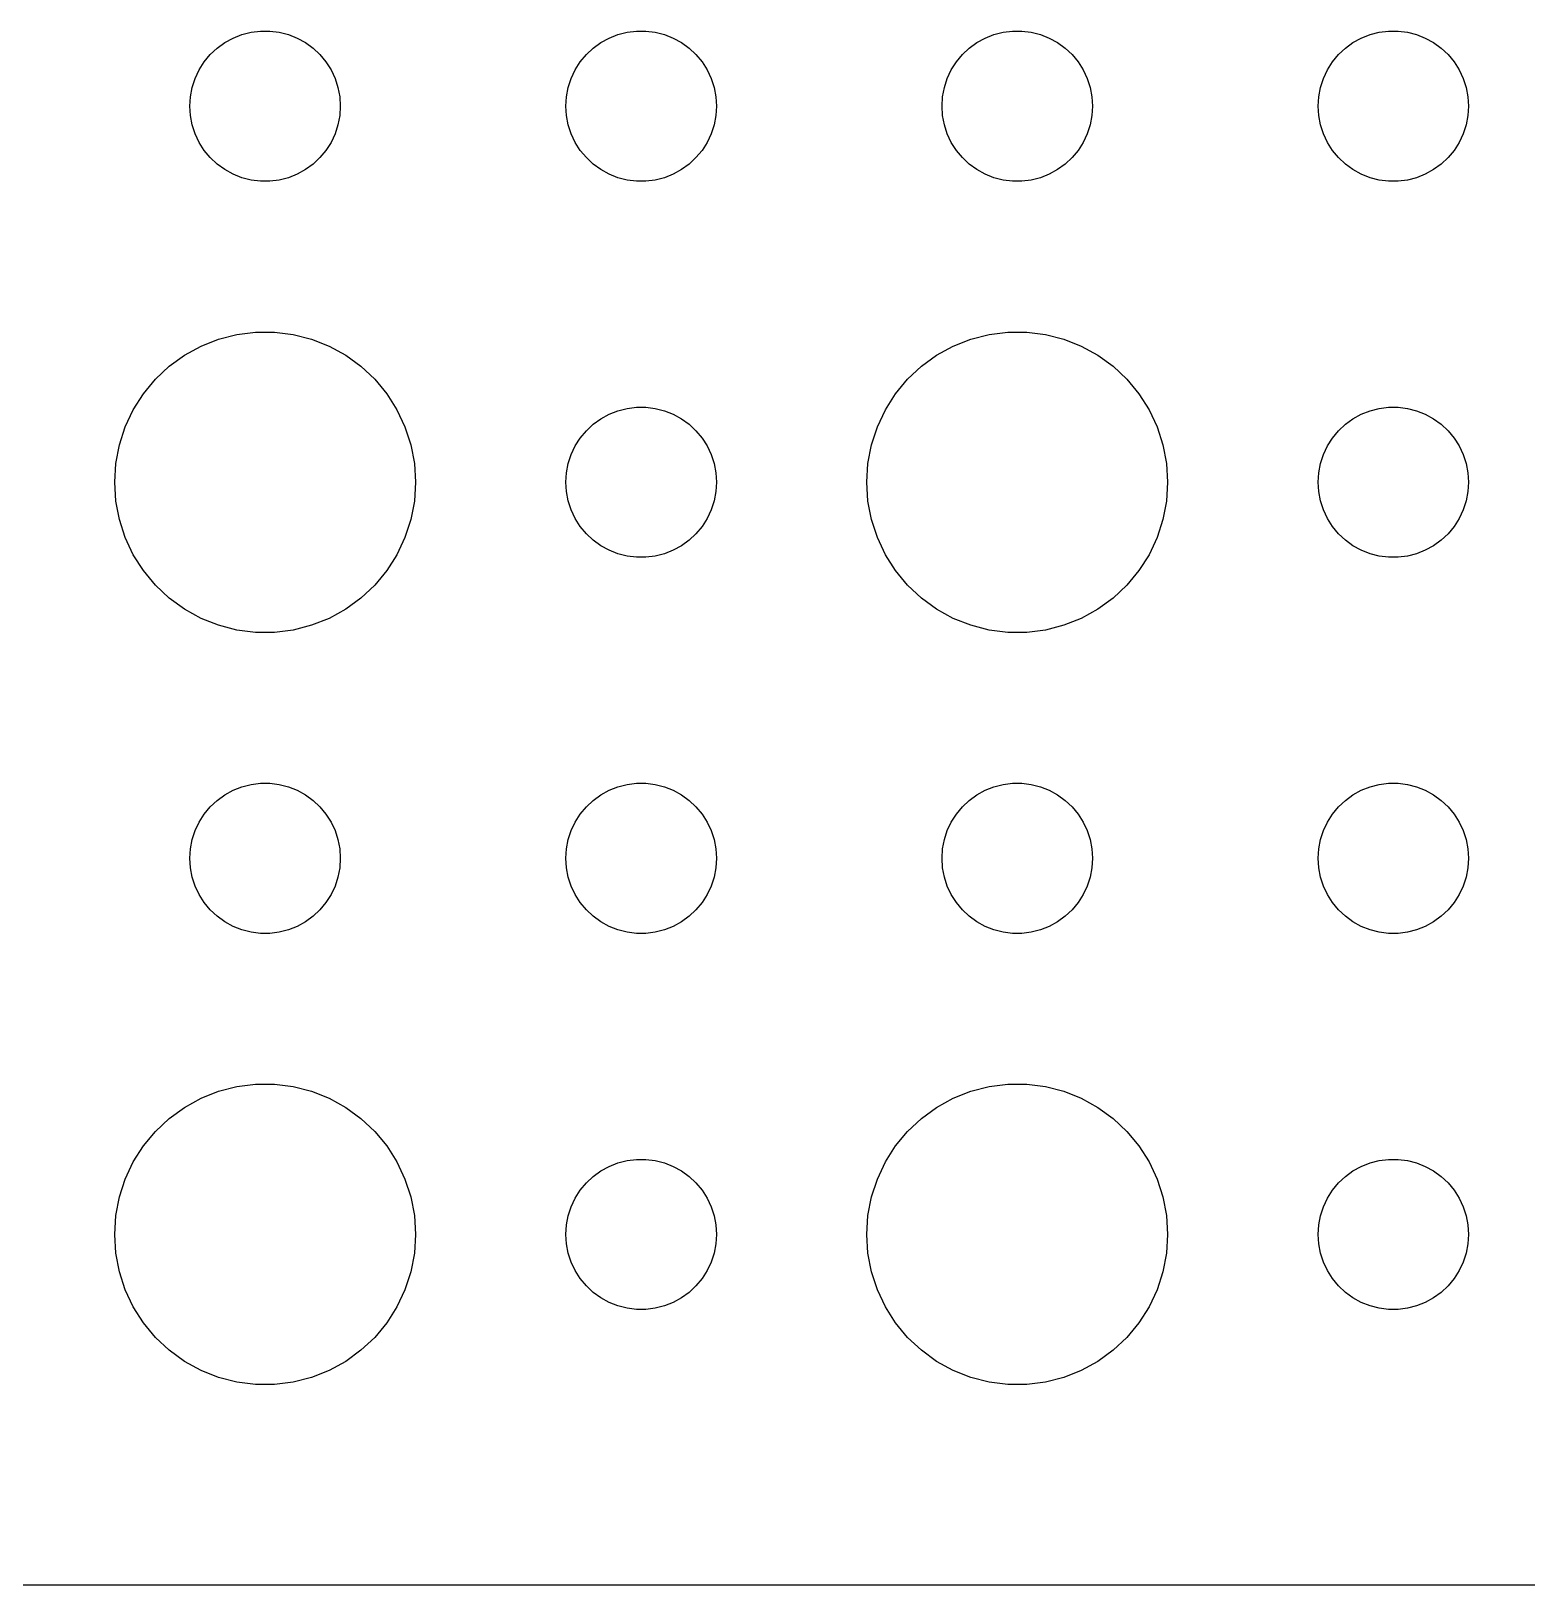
# Model space of a CAD drawing. Header units: metres. Extents: x -112 to 112, y -74 to 74.
# Drawn here: x 25.33 to 55.16, y -74.49 to -43.5 of the extents above; entities that cross this region are included whole.
import ezdxf

# ---------------------------------------------------------------- set-up
doc = ezdxf.new("R2010")
doc.units = ezdxf.units.M

msp = doc.modelspace()

# ---------------------------------------------------------------- linework, layer by layer
for p, q in [((29.1963, -43.7335), (29.3613, -43.6428)), ((29.3613, -43.6428), (29.5365, -43.5734)), ((29.5365, -43.5734), (29.7189, -43.5266)), ((29.7189, -43.5266), (29.9058, -43.503)), ((29.9058, -43.503), (30.0942, -43.503)), ((30.0942, -43.503), (30.2811, -43.5266)), ((30.2811, -43.5266), (30.4635, -43.5734)), ((30.4635, -43.5734), (30.6387, -43.6428)), ((30.6387, -43.6428), (30.8037, -43.7335)), ((36.6963, -43.7335), (36.8613, -43.6428)), ((36.8613, -43.6428), (37.0365, -43.5734)), ((37.0365, -43.5734), (37.2189, -43.5266)), ((37.2189, -43.5266), (37.4058, -43.503)), ((37.4058, -43.503), (37.5942, -43.503)), ((37.5942, -43.503), (37.7811, -43.5266)), ((37.7811, -43.5266), (37.9635, -43.5734)), ((37.9635, -43.5734), (38.1387, -43.6428)), ((38.1387, -43.6428), (38.3037, -43.7335)), ((44.1963, -43.7335), (44.3613, -43.6428)), ((44.3613, -43.6428), (44.5365, -43.5734)), ((44.5365, -43.5734), (44.7189, -43.5266)), ((44.7189, -43.5266), (44.9058, -43.503)), ((44.9058, -43.503), (45.0942, -43.503)), ((45.0942, -43.503), (45.2811, -43.5266)), ((45.2811, -43.5266), (45.4635, -43.5734)), ((45.4635, -43.5734), (45.6387, -43.6428)), ((45.6387, -43.6428), (45.8037, -43.7335)), ((51.6963, -43.7335), (51.8613, -43.6428)), ((51.8613, -43.6428), (52.0365, -43.5734)), ((52.0365, -43.5734), (52.2189, -43.5266)), ((52.2189, -43.5266), (52.4058, -43.503)), ((52.4058, -43.503), (52.5942, -43.503)), ((52.5942, -43.503), (52.7811, -43.5266)), ((52.7811, -43.5266), (52.9635, -43.5734)), ((52.9635, -43.5734), (53.1387, -43.6428)), ((53.1387, -43.6428), (53.3037, -43.7335)), ((28.7865, -44.1183), (28.9065, -43.9732)), ((28.9065, -43.9732), (29.0439, -43.8442)), ((29.0439, -43.8442), (29.1963, -43.7335)), ((30.8037, -43.7335), (30.9561, -43.8442)), ((30.9561, -43.8442), (31.0934, -43.9732)), ((31.0934, -43.9732), (31.2135, -44.1183)), ((36.2865, -44.1183), (36.4065, -43.9732)), ((36.4065, -43.9732), (36.5439, -43.8442)), ((36.5439, -43.8442), (36.6963, -43.7335)), ((38.3037, -43.7335), (38.4561, -43.8442)), ((38.4561, -43.8442), (38.5934, -43.9732)), ((38.5934, -43.9732), (38.7135, -44.1183)), ((43.7865, -44.1183), (43.9065, -43.9732)), ((43.9065, -43.9732), (44.0439, -43.8442)), ((44.0439, -43.8442), (44.1963, -43.7335)), ((45.8037, -43.7335), (45.9561, -43.8442)), ((45.9561, -43.8442), (46.0934, -43.9732)), ((46.0934, -43.9732), (46.2135, -44.1183)), ((51.2865, -44.1183), (51.4065, -43.9732)), ((51.4065, -43.9732), (51.5439, -43.8442)), ((51.5439, -43.8442), (51.6963, -43.7335)), ((53.3037, -43.7335), (53.4561, -43.8442)), ((53.4561, -43.8442), (53.5934, -43.9732)), ((53.5934, -43.9732), (53.7135, -44.1183)), ((28.6053, -44.4478), (28.6855, -44.2774)), ((28.6855, -44.2774), (28.7865, -44.1183)), ((31.2135, -44.1183), (31.3145, -44.2774)), ((31.3145, -44.2774), (31.3947, -44.4478)), ((36.1053, -44.4478), (36.1855, -44.2774)), ((36.1855, -44.2774), (36.2865, -44.1183)), ((38.7135, -44.1183), (38.8145, -44.2774)), ((38.8145, -44.2774), (38.8947, -44.4478)), ((43.6053, -44.4478), (43.6855, -44.2774)), ((43.6855, -44.2774), (43.7865, -44.1183)), ((46.2135, -44.1183), (46.3145, -44.2774)), ((46.3145, -44.2774), (46.3947, -44.4478)), ((51.1053, -44.4478), (51.1855, -44.2774)), ((51.1855, -44.2774), (51.2865, -44.1183)), ((53.7135, -44.1183), (53.8145, -44.2774)), ((53.8145, -44.2774), (53.8947, -44.4478)), ((28.5471, -44.627), (28.6053, -44.4478)), ((31.3947, -44.4478), (31.4529, -44.627)), ((36.0471, -44.627), (36.1053, -44.4478)), ((38.8947, -44.4478), (38.9529, -44.627)), ((43.5471, -44.627), (43.6053, -44.4478)), ((46.3947, -44.4478), (46.4529, -44.627)), ((51.0471, -44.627), (51.1053, -44.4478)), ((53.8947, -44.4478), (53.9529, -44.627)), ((28.5, -45), (28.5118, -44.812)), ((28.5118, -44.812), (28.5471, -44.627)), ((31.4529, -44.627), (31.4882, -44.812)), ((31.4882, -44.812), (31.5, -45)), ((36, -45), (36.0118, -44.812)), ((36.0118, -44.812), (36.0471, -44.627)), ((38.9529, -44.627), (38.9882, -44.812)), ((38.9882, -44.812), (39, -45)), ((43.5, -45), (43.5118, -44.812)), ((43.5118, -44.812), (43.5471, -44.627)), ((46.4529, -44.627), (46.4882, -44.812)), ((46.4882, -44.812), (46.5, -45)), ((51, -45), (51.0118, -44.812)), ((51.0118, -44.812), (51.0471, -44.627)), ((53.9529, -44.627), (53.9882, -44.812)), ((53.9882, -44.812), (54, -45)), ((28.5118, -45.188), (28.5, -45)), ((28.5471, -45.373), (28.5118, -45.188)), ((31.4882, -45.188), (31.4529, -45.373)), ((31.5, -45), (31.4882, -45.188)), ((36.0118, -45.188), (36, -45)), ((36.0471, -45.373), (36.0118, -45.188)), ((38.9882, -45.188), (38.9529, -45.373)), ((39, -45), (38.9882, -45.188)), ((43.5118, -45.188), (43.5, -45)), ((43.5471, -45.373), (43.5118, -45.188)), ((46.4882, -45.188), (46.4529, -45.373)), ((46.5, -45), (46.4882, -45.188)), ((51.0118, -45.188), (51, -45)), ((51.0471, -45.373), (51.0118, -45.188)), ((53.9882, -45.188), (53.9529, -45.373)), ((54, -45), (53.9882, -45.188)), ((28.6053, -45.5522), (28.5471, -45.373)), ((31.4529, -45.373), (31.3947, -45.5522)), ((36.1053, -45.5522), (36.0471, -45.373)), ((38.9529, -45.373), (38.8947, -45.5522)), ((43.6053, -45.5522), (43.5471, -45.373)), ((46.4529, -45.373), (46.3947, -45.5522)), ((51.1053, -45.5522), (51.0471, -45.373)), ((53.9529, -45.373), (53.8947, -45.5522)), ((28.6855, -45.7226), (28.6053, -45.5522)), ((28.7865, -45.8817), (28.6855, -45.7226)), ((31.3145, -45.7226), (31.2135, -45.8817)), ((31.3947, -45.5522), (31.3145, -45.7226)), ((36.1855, -45.7226), (36.1053, -45.5522)), ((36.2865, -45.8817), (36.1855, -45.7226)), ((38.8145, -45.7226), (38.7135, -45.8817)), ((38.8947, -45.5522), (38.8145, -45.7226)), ((43.6855, -45.7226), (43.6053, -45.5522)), ((43.7865, -45.8817), (43.6855, -45.7226)), ((46.3145, -45.7226), (46.2135, -45.8817)), ((46.3947, -45.5522), (46.3145, -45.7226)), ((51.1855, -45.7226), (51.1053, -45.5522)), ((51.2865, -45.8817), (51.1855, -45.7226)), ((53.8145, -45.7226), (53.7135, -45.8817)), ((53.8947, -45.5522), (53.8145, -45.7226)), ((28.9065, -46.0268), (28.7865, -45.8817)), ((29.0439, -46.1558), (28.9065, -46.0268)), ((29.1963, -46.2665), (29.0439, -46.1558)), ((30.9561, -46.1558), (30.8037, -46.2665)), ((31.0934, -46.0268), (30.9561, -46.1558)), ((31.2135, -45.8817), (31.0934, -46.0268)), ((36.4065, -46.0268), (36.2865, -45.8817)), ((36.5439, -46.1558), (36.4065, -46.0268)), ((36.6963, -46.2665), (36.5439, -46.1558)), ((38.4561, -46.1558), (38.3037, -46.2665)), ((38.5934, -46.0268), (38.4561, -46.1558)), ((38.7135, -45.8817), (38.5934, -46.0268)), ((43.9065, -46.0268), (43.7865, -45.8817)), ((44.0439, -46.1558), (43.9065, -46.0268)), ((44.1963, -46.2665), (44.0439, -46.1558)), ((45.9561, -46.1558), (45.8037, -46.2665)), ((46.0934, -46.0268), (45.9561, -46.1558)), ((46.2135, -45.8817), (46.0934, -46.0268)), ((51.4065, -46.0268), (51.2865, -45.8817)), ((51.5439, -46.1558), (51.4065, -46.0268)), ((51.6963, -46.2665), (51.5439, -46.1558)), ((53.4561, -46.1558), (53.3037, -46.2665)), ((53.5934, -46.0268), (53.4561, -46.1558)), ((53.7135, -45.8817), (53.5934, -46.0268)), ((29.3613, -46.3572), (29.1963, -46.2665)), ((29.5365, -46.4266), (29.3613, -46.3572)), ((29.7189, -46.4734), (29.5365, -46.4266)), ((29.9058, -46.497), (29.7189, -46.4734)), ((30.2811, -46.4734), (30.0942, -46.497)), ((30.4635, -46.4266), (30.2811, -46.4734)), ((30.6387, -46.3572), (30.4635, -46.4266)), ((30.8037, -46.2665), (30.6387, -46.3572)), ((36.8613, -46.3572), (36.6963, -46.2665)), ((37.0365, -46.4266), (36.8613, -46.3572)), ((37.2189, -46.4734), (37.0365, -46.4266)), ((37.4058, -46.497), (37.2189, -46.4734)), ((37.7811, -46.4734), (37.5942, -46.497)), ((37.9635, -46.4266), (37.7811, -46.4734)), ((38.1387, -46.3572), (37.9635, -46.4266)), ((38.3037, -46.2665), (38.1387, -46.3572)), ((44.3613, -46.3572), (44.1963, -46.2665)), ((44.5365, -46.4266), (44.3613, -46.3572)), ((44.7189, -46.4734), (44.5365, -46.4266)), ((44.9058, -46.497), (44.7189, -46.4734)), ((45.2811, -46.4734), (45.0942, -46.497)), ((45.4635, -46.4266), (45.2811, -46.4734)), ((45.6387, -46.3572), (45.4635, -46.4266)), ((45.8037, -46.2665), (45.6387, -46.3572)), ((51.8613, -46.3572), (51.6963, -46.2665)), ((52.0365, -46.4266), (51.8613, -46.3572)), ((52.2189, -46.4734), (52.0365, -46.4266)), ((52.4058, -46.497), (52.2189, -46.4734)), ((52.7811, -46.4734), (52.5942, -46.497)), ((52.9635, -46.4266), (52.7811, -46.4734)), ((53.1387, -46.3572), (52.9635, -46.4266)), ((53.3037, -46.2665), (53.1387, -46.3572)), ((30.0942, -46.497), (29.9058, -46.497)), ((37.5942, -46.497), (37.4058, -46.497)), ((45.0942, -46.497), (44.9058, -46.497)), ((52.5942, -46.497), (52.4058, -46.497)), ((29.0729, -49.6468), (29.4379, -49.5531)), ((29.4379, -49.5531), (29.8116, -49.5059)), ((29.8116, -49.5059), (30.1884, -49.5059)), ((30.1884, -49.5059), (30.5621, -49.5531)), ((30.5621, -49.5531), (30.927, -49.6468)), ((44.0729, -49.6468), (44.4379, -49.5531)), ((44.4379, -49.5531), (44.8116, -49.5059)), ((44.8116, -49.5059), (45.1884, -49.5059)), ((45.1884, -49.5059), (45.5621, -49.5531)), ((45.5621, -49.5531), (45.927, -49.6468)), ((28.3925, -49.967), (28.7227, -49.7855)), ((28.7227, -49.7855), (29.0729, -49.6468)), ((30.927, -49.6468), (31.2773, -49.7855)), ((31.2773, -49.7855), (31.6075, -49.967)), ((43.3925, -49.967), (43.7227, -49.7855)), ((43.7227, -49.7855), (44.0729, -49.6468)), ((45.927, -49.6468), (46.2773, -49.7855)), ((46.2773, -49.7855), (46.6075, -49.967)), ((27.8131, -50.4464), (28.0877, -50.1885)), ((28.0877, -50.1885), (28.3925, -49.967)), ((31.6075, -49.967), (31.9123, -50.1885)), ((31.9123, -50.1885), (32.1869, -50.4464)), ((42.8131, -50.4464), (43.0877, -50.1885)), ((43.0877, -50.1885), (43.3925, -49.967)), ((46.6075, -49.967), (46.9123, -50.1885)), ((46.9123, -50.1885), (47.1869, -50.4464)), ((27.5729, -50.7366), (27.8131, -50.4464)), ((32.1869, -50.4464), (32.427, -50.7366)), ((42.5729, -50.7366), (42.8131, -50.4464)), ((47.1869, -50.4464), (47.427, -50.7366)), ((27.3711, -51.0547), (27.5729, -50.7366)), ((32.427, -50.7366), (32.6289, -51.0547)), ((42.3711, -51.0547), (42.5729, -50.7366)), ((47.427, -50.7366), (47.6289, -51.0547)), ((27.2107, -51.3956), (27.3711, -51.0547)), ((32.6289, -51.0547), (32.7893, -51.3956)), ((36.8613, -51.1428), (37.0365, -51.0734)), ((37.0365, -51.0734), (37.2189, -51.0266)), ((37.2189, -51.0266), (37.4058, -51.003)), ((37.4058, -51.003), (37.5942, -51.003)), ((37.5942, -51.003), (37.7811, -51.0266)), ((37.7811, -51.0266), (37.9635, -51.0734)), ((37.9635, -51.0734), (38.1387, -51.1428)), ((42.2107, -51.3956), (42.3711, -51.0547)), ((47.6289, -51.0547), (47.7893, -51.3956)), ((51.8613, -51.1428), (52.0365, -51.0734)), ((52.0365, -51.0734), (52.2189, -51.0266)), ((52.2189, -51.0266), (52.4058, -51.003)), ((52.4058, -51.003), (52.5942, -51.003)), ((52.5942, -51.003), (52.7811, -51.0266)), ((52.7811, -51.0266), (52.9635, -51.0734)), ((52.9635, -51.0734), (53.1387, -51.1428)), ((27.0942, -51.7539), (27.2107, -51.3956)), ((32.7893, -51.3956), (32.9057, -51.7539)), ((36.4065, -51.4732), (36.5439, -51.3442)), ((36.5439, -51.3442), (36.6963, -51.2335)), ((36.6963, -51.2335), (36.8613, -51.1428)), ((38.1387, -51.1428), (38.3037, -51.2335)), ((38.3037, -51.2335), (38.4561, -51.3442)), ((38.4561, -51.3442), (38.5934, -51.4732)), ((42.0942, -51.7539), (42.2107, -51.3956)), ((47.7893, -51.3956), (47.9057, -51.7539)), ((51.4065, -51.4732), (51.5439, -51.3442)), ((51.5439, -51.3442), (51.6963, -51.2335)), ((51.6963, -51.2335), (51.8613, -51.1428)), ((53.1387, -51.1428), (53.3037, -51.2335)), ((53.3037, -51.2335), (53.4561, -51.3442)), ((53.4561, -51.3442), (53.5934, -51.4732)), ((36.1855, -51.7774), (36.2865, -51.6183)), ((36.2865, -51.6183), (36.4065, -51.4732)), ((38.5934, -51.4732), (38.7135, -51.6183)), ((38.7135, -51.6183), (38.8145, -51.7774)), ((51.1855, -51.7774), (51.2865, -51.6183)), ((51.2865, -51.6183), (51.4065, -51.4732)), ((53.5934, -51.4732), (53.7135, -51.6183)), ((53.7135, -51.6183), (53.8145, -51.7774)), ((27.0237, -52.124), (27.0942, -51.7539)), ((32.9057, -51.7539), (32.9763, -52.124)), ((36.0471, -52.127), (36.1053, -51.9478)), ((36.1053, -51.9478), (36.1855, -51.7774)), ((38.8145, -51.7774), (38.8947, -51.9478)), ((38.8947, -51.9478), (38.9529, -52.127)), ((42.0237, -52.124), (42.0942, -51.7539)), ((47.9057, -51.7539), (47.9763, -52.124)), ((51.0471, -52.127), (51.1053, -51.9478)), ((51.1053, -51.9478), (51.1855, -51.7774)), ((53.8145, -51.7774), (53.8947, -51.9478)), ((53.8947, -51.9478), (53.9529, -52.127)), ((27, -52.5), (27.0237, -52.124)), ((32.9763, -52.124), (33, -52.5)), ((36, -52.5), (36.0118, -52.312)), ((36.0118, -52.312), (36.0471, -52.127)), ((38.9529, -52.127), (38.9882, -52.312)), ((38.9882, -52.312), (39, -52.5)), ((42, -52.5), (42.0237, -52.124)), ((47.9763, -52.124), (48, -52.5)), ((51, -52.5), (51.0118, -52.312)), ((51.0118, -52.312), (51.0471, -52.127)), ((53.9529, -52.127), (53.9882, -52.312)), ((53.9882, -52.312), (54, -52.5)), ((27.0237, -52.876), (27, -52.5)), ((33, -52.5), (32.9763, -52.876)), ((36.0118, -52.688), (36, -52.5)), ((39, -52.5), (38.9882, -52.688)), ((42.0237, -52.876), (42, -52.5)), ((48, -52.5), (47.9763, -52.876)), ((51.0118, -52.688), (51, -52.5)), ((54, -52.5), (53.9882, -52.688)), ((27.0942, -53.2461), (27.0237, -52.876)), ((32.9763, -52.876), (32.9057, -53.2461)), ((36.0471, -52.873), (36.0118, -52.688)), ((36.1053, -53.0522), (36.0471, -52.873)), ((38.9529, -52.873), (38.8947, -53.0522)), ((38.9882, -52.688), (38.9529, -52.873)), ((42.0942, -53.2461), (42.0237, -52.876)), ((47.9763, -52.876), (47.9057, -53.2461)), ((51.0471, -52.873), (51.0118, -52.688)), ((51.1053, -53.0522), (51.0471, -52.873)), ((53.9529, -52.873), (53.8947, -53.0522)), ((53.9882, -52.688), (53.9529, -52.873)), ((27.2107, -53.6044), (27.0942, -53.2461)), ((32.9057, -53.2461), (32.7893, -53.6044)), ((36.1855, -53.2226), (36.1053, -53.0522)), ((36.2865, -53.3817), (36.1855, -53.2226)), ((38.8145, -53.2226), (38.7135, -53.3817)), ((38.8947, -53.0522), (38.8145, -53.2226)), ((42.2107, -53.6044), (42.0942, -53.2461)), ((47.9057, -53.2461), (47.7893, -53.6044)), ((51.1855, -53.2226), (51.1053, -53.0522)), ((51.2865, -53.3817), (51.1855, -53.2226)), ((53.8145, -53.2226), (53.7135, -53.3817)), ((53.8947, -53.0522), (53.8145, -53.2226)), ((27.3711, -53.9453), (27.2107, -53.6044)), ((32.7893, -53.6044), (32.6289, -53.9453)), ((36.4065, -53.5268), (36.2865, -53.3817)), ((36.5439, -53.6558), (36.4065, -53.5268)), ((38.5934, -53.5268), (38.4561, -53.6558)), ((38.7135, -53.3817), (38.5934, -53.5268)), ((42.3711, -53.9453), (42.2107, -53.6044)), ((47.7893, -53.6044), (47.6289, -53.9453)), ((51.4065, -53.5268), (51.2865, -53.3817)), ((51.5439, -53.6558), (51.4065, -53.5268)), ((53.5934, -53.5268), (53.4561, -53.6558)), ((53.7135, -53.3817), (53.5934, -53.5268)), ((36.6963, -53.7665), (36.5439, -53.6558)), ((36.8613, -53.8572), (36.6963, -53.7665)), ((37.0365, -53.9266), (36.8613, -53.8572)), ((38.1387, -53.8572), (37.9635, -53.9266)), ((38.3037, -53.7665), (38.1387, -53.8572)), ((38.4561, -53.6558), (38.3037, -53.7665)), ((51.6963, -53.7665), (51.5439, -53.6558)), ((51.8613, -53.8572), (51.6963, -53.7665)), ((52.0365, -53.9266), (51.8613, -53.8572)), ((53.1387, -53.8572), (52.9635, -53.9266)), ((53.3037, -53.7665), (53.1387, -53.8572)), ((53.4561, -53.6558), (53.3037, -53.7665)), ((27.5729, -54.2634), (27.3711, -53.9453)), ((32.6289, -53.9453), (32.427, -54.2634)), ((37.2189, -53.9734), (37.0365, -53.9266)), ((37.4058, -53.997), (37.2189, -53.9734)), ((37.5942, -53.997), (37.4058, -53.997)), ((37.7811, -53.9734), (37.5942, -53.997)), ((37.9635, -53.9266), (37.7811, -53.9734)), ((42.5729, -54.2634), (42.3711, -53.9453)), ((47.6289, -53.9453), (47.427, -54.2634)), ((52.2189, -53.9734), (52.0365, -53.9266)), ((52.4058, -53.997), (52.2189, -53.9734)), ((52.5942, -53.997), (52.4058, -53.997)), ((52.7811, -53.9734), (52.5942, -53.997)), ((52.9635, -53.9266), (52.7811, -53.9734)), ((27.8131, -54.5536), (27.5729, -54.2634)), ((32.427, -54.2634), (32.1869, -54.5536)), ((42.8131, -54.5536), (42.5729, -54.2634)), ((47.427, -54.2634), (47.1869, -54.5536)), ((28.0877, -54.8115), (27.8131, -54.5536)), ((28.3925, -55.033), (28.0877, -54.8115)), ((31.9123, -54.8115), (31.6075, -55.033)), ((32.1869, -54.5536), (31.9123, -54.8115)), ((43.0877, -54.8115), (42.8131, -54.5536)), ((43.3925, -55.033), (43.0877, -54.8115)), ((46.9123, -54.8115), (46.6075, -55.033)), ((47.1869, -54.5536), (46.9123, -54.8115)), ((28.7227, -55.2145), (28.3925, -55.033)), ((31.6075, -55.033), (31.2773, -55.2145)), ((43.7227, -55.2145), (43.3925, -55.033)), ((46.6075, -55.033), (46.2773, -55.2145)), ((29.0729, -55.3532), (28.7227, -55.2145)), ((29.4379, -55.4469), (29.0729, -55.3532)), ((29.8116, -55.4941), (29.4379, -55.4469)), ((30.5621, -55.4469), (30.1884, -55.4941)), ((30.927, -55.3532), (30.5621, -55.4469)), ((31.2773, -55.2145), (30.927, -55.3532)), ((44.0729, -55.3532), (43.7227, -55.2145)), ((44.4379, -55.4469), (44.0729, -55.3532)), ((44.8116, -55.4941), (44.4379, -55.4469)), ((45.5621, -55.4469), (45.1884, -55.4941)), ((45.927, -55.3532), (45.5621, -55.4469)), ((46.2773, -55.2145), (45.927, -55.3532)), ((30.1884, -55.4941), (29.8116, -55.4941)), ((45.1884, -55.4941), (44.8116, -55.4941)), ((29.5365, -58.5734), (29.7189, -58.5266)), ((29.7189, -58.5266), (29.9058, -58.503)), ((29.9058, -58.503), (30.0942, -58.503)), ((30.0942, -58.503), (30.2811, -58.5266)), ((30.2811, -58.5266), (30.4635, -58.5734)), ((37.0365, -58.5734), (37.2189, -58.5266)), ((37.2189, -58.5266), (37.4058, -58.503)), ((37.4058, -58.503), (37.5942, -58.503)), ((37.5942, -58.503), (37.7811, -58.5266)), ((37.7811, -58.5266), (37.9635, -58.5734)), ((44.5365, -58.5734), (44.7189, -58.5266)), ((44.7189, -58.5266), (44.9058, -58.503)), ((44.9058, -58.503), (45.0942, -58.503)), ((45.0942, -58.503), (45.2811, -58.5266)), ((45.2811, -58.5266), (45.4635, -58.5734)), ((52.0365, -58.5734), (52.2189, -58.5266)), ((52.2189, -58.5266), (52.4058, -58.503)), ((52.4058, -58.503), (52.5942, -58.503)), ((52.5942, -58.503), (52.7811, -58.5266)), ((52.7811, -58.5266), (52.9635, -58.5734)), ((28.9065, -58.9732), (29.0439, -58.8442)), ((29.0439, -58.8442), (29.1963, -58.7335)), ((29.1963, -58.7335), (29.3613, -58.6428)), ((29.3613, -58.6428), (29.5365, -58.5734)), ((30.4635, -58.5734), (30.6387, -58.6428)), ((30.6387, -58.6428), (30.8037, -58.7335)), ((30.8037, -58.7335), (30.9561, -58.8442)), ((30.9561, -58.8442), (31.0934, -58.9732)), ((36.4065, -58.9732), (36.5439, -58.8442)), ((36.5439, -58.8442), (36.6963, -58.7335)), ((36.6963, -58.7335), (36.8613, -58.6428)), ((36.8613, -58.6428), (37.0365, -58.5734)), ((37.9635, -58.5734), (38.1387, -58.6428)), ((38.1387, -58.6428), (38.3037, -58.7335)), ((38.3037, -58.7335), (38.4561, -58.8442)), ((38.4561, -58.8442), (38.5934, -58.9732)), ((43.9065, -58.9732), (44.0439, -58.8442)), ((44.0439, -58.8442), (44.1963, -58.7335)), ((44.1963, -58.7335), (44.3613, -58.6428)), ((44.3613, -58.6428), (44.5365, -58.5734)), ((45.4635, -58.5734), (45.6387, -58.6428)), ((45.6387, -58.6428), (45.8037, -58.7335)), ((45.8037, -58.7335), (45.9561, -58.8442)), ((45.9561, -58.8442), (46.0934, -58.9732)), ((51.4065, -58.9732), (51.5439, -58.8442)), ((51.5439, -58.8442), (51.6963, -58.7335)), ((51.6963, -58.7335), (51.8613, -58.6428)), ((51.8613, -58.6428), (52.0365, -58.5734)), ((52.9635, -58.5734), (53.1387, -58.6428)), ((53.1387, -58.6428), (53.3037, -58.7335)), ((53.3037, -58.7335), (53.4561, -58.8442)), ((53.4561, -58.8442), (53.5934, -58.9732)), ((28.6855, -59.2774), (28.7865, -59.1183)), ((28.7865, -59.1183), (28.9065, -58.9732)), ((31.0934, -58.9732), (31.2135, -59.1183)), ((31.2135, -59.1183), (31.3145, -59.2774)), ((36.1855, -59.2774), (36.2865, -59.1183)), ((36.2865, -59.1183), (36.4065, -58.9732)), ((38.5934, -58.9732), (38.7135, -59.1183)), ((38.7135, -59.1183), (38.8145, -59.2774)), ((43.6855, -59.2774), (43.7865, -59.1183)), ((43.7865, -59.1183), (43.9065, -58.9732)), ((46.0934, -58.9732), (46.2135, -59.1183)), ((46.2135, -59.1183), (46.3145, -59.2774)), ((51.1855, -59.2774), (51.2865, -59.1183)), ((51.2865, -59.1183), (51.4065, -58.9732)), ((53.5934, -58.9732), (53.7135, -59.1183)), ((53.7135, -59.1183), (53.8145, -59.2774)), ((28.5471, -59.627), (28.6053, -59.4478)), ((28.6053, -59.4478), (28.6855, -59.2774)), ((31.3145, -59.2774), (31.3947, -59.4478)), ((31.3947, -59.4478), (31.4529, -59.627)), ((36.0471, -59.627), (36.1053, -59.4478)), ((36.1053, -59.4478), (36.1855, -59.2774)), ((38.8145, -59.2774), (38.8947, -59.4478)), ((38.8947, -59.4478), (38.9529, -59.627)), ((43.5471, -59.627), (43.6053, -59.4478)), ((43.6053, -59.4478), (43.6855, -59.2774)), ((46.3145, -59.2774), (46.3947, -59.4478)), ((46.3947, -59.4478), (46.4529, -59.627)), ((51.0471, -59.627), (51.1053, -59.4478)), ((51.1053, -59.4478), (51.1855, -59.2774)), ((53.8145, -59.2774), (53.8947, -59.4478)), ((53.8947, -59.4478), (53.9529, -59.627)), ((28.5118, -59.812), (28.5471, -59.627)), ((31.4529, -59.627), (31.4882, -59.812)), ((36.0118, -59.812), (36.0471, -59.627)), ((38.9529, -59.627), (38.9882, -59.812)), ((43.5118, -59.812), (43.5471, -59.627)), ((46.4529, -59.627), (46.4882, -59.812)), ((51.0118, -59.812), (51.0471, -59.627)), ((53.9529, -59.627), (53.9882, -59.812)), ((28.5, -60), (28.5118, -59.812)), ((28.5118, -60.188), (28.5, -60)), ((31.4882, -59.812), (31.5, -60)), ((31.5, -60), (31.4882, -60.188)), ((36, -60), (36.0118, -59.812)), ((36.0118, -60.188), (36, -60)), ((38.9882, -59.812), (39, -60)), ((39, -60), (38.9882, -60.188)), ((43.5, -60), (43.5118, -59.812)), ((43.5118, -60.188), (43.5, -60)), ((46.4882, -59.812), (46.5, -60)), ((46.5, -60), (46.4882, -60.188)), ((51, -60), (51.0118, -59.812)), ((51.0118, -60.188), (51, -60)), ((53.9882, -59.812), (54, -60)), ((54, -60), (53.9882, -60.188)), ((28.5471, -60.373), (28.5118, -60.188)), ((28.6053, -60.5522), (28.5471, -60.373)), ((31.4529, -60.373), (31.3947, -60.5522)), ((31.4882, -60.188), (31.4529, -60.373)), ((36.0471, -60.373), (36.0118, -60.188)), ((36.1053, -60.5522), (36.0471, -60.373)), ((38.9529, -60.373), (38.8947, -60.5522)), ((38.9882, -60.188), (38.9529, -60.373)), ((43.5471, -60.373), (43.5118, -60.188)), ((43.6053, -60.5522), (43.5471, -60.373)), ((46.4529, -60.373), (46.3947, -60.5522)), ((46.4882, -60.188), (46.4529, -60.373)), ((51.0471, -60.373), (51.0118, -60.188)), ((51.1053, -60.5522), (51.0471, -60.373)), ((53.9529, -60.373), (53.8947, -60.5522)), ((53.9882, -60.188), (53.9529, -60.373)), ((28.6855, -60.7226), (28.6053, -60.5522)), ((28.7865, -60.8817), (28.6855, -60.7226)), ((31.3145, -60.7226), (31.2135, -60.8817)), ((31.3947, -60.5522), (31.3145, -60.7226)), ((36.1855, -60.7226), (36.1053, -60.5522)), ((36.2865, -60.8817), (36.1855, -60.7226)), ((38.8145, -60.7226), (38.7135, -60.8817)), ((38.8947, -60.5522), (38.8145, -60.7226)), ((43.6855, -60.7226), (43.6053, -60.5522)), ((43.7865, -60.8817), (43.6855, -60.7226)), ((46.3145, -60.7226), (46.2135, -60.8817)), ((46.3947, -60.5522), (46.3145, -60.7226)), ((51.1855, -60.7226), (51.1053, -60.5522)), ((51.2865, -60.8817), (51.1855, -60.7226)), ((53.8145, -60.7226), (53.7135, -60.8817)), ((53.8947, -60.5522), (53.8145, -60.7226)), ((28.9065, -61.0268), (28.7865, -60.8817)), ((29.0439, -61.1558), (28.9065, -61.0268)), ((31.0934, -61.0268), (30.9561, -61.1558)), ((31.2135, -60.8817), (31.0934, -61.0268)), ((36.4065, -61.0268), (36.2865, -60.8817)), ((36.5439, -61.1558), (36.4065, -61.0268)), ((38.5934, -61.0268), (38.4561, -61.1558)), ((38.7135, -60.8817), (38.5934, -61.0268)), ((43.9065, -61.0268), (43.7865, -60.8817)), ((44.0439, -61.1558), (43.9065, -61.0268)), ((46.0934, -61.0268), (45.9561, -61.1558)), ((46.2135, -60.8817), (46.0934, -61.0268)), ((51.4065, -61.0268), (51.2865, -60.8817)), ((51.5439, -61.1558), (51.4065, -61.0268)), ((53.5934, -61.0268), (53.4561, -61.1558)), ((53.7135, -60.8817), (53.5934, -61.0268)), ((29.1963, -61.2665), (29.0439, -61.1558)), ((29.3613, -61.3572), (29.1963, -61.2665)), ((30.8037, -61.2665), (30.6387, -61.3572)), ((30.9561, -61.1558), (30.8037, -61.2665)), ((36.6963, -61.2665), (36.5439, -61.1558)), ((36.8613, -61.3572), (36.6963, -61.2665)), ((38.3037, -61.2665), (38.1387, -61.3572)), ((38.4561, -61.1558), (38.3037, -61.2665)), ((44.1963, -61.2665), (44.0439, -61.1558)), ((44.3613, -61.3572), (44.1963, -61.2665)), ((45.8037, -61.2665), (45.6387, -61.3572)), ((45.9561, -61.1558), (45.8037, -61.2665)), ((51.6963, -61.2665), (51.5439, -61.1558)), ((51.8613, -61.3572), (51.6963, -61.2665)), ((53.3037, -61.2665), (53.1387, -61.3572)), ((53.4561, -61.1558), (53.3037, -61.2665)), ((29.5365, -61.4266), (29.3613, -61.3572)), ((29.7189, -61.4734), (29.5365, -61.4266)), ((29.9058, -61.497), (29.7189, -61.4734)), ((30.0942, -61.497), (29.9058, -61.497)), ((30.2811, -61.4734), (30.0942, -61.497)), ((30.4635, -61.4266), (30.2811, -61.4734)), ((30.6387, -61.3572), (30.4635, -61.4266)), ((37.0365, -61.4266), (36.8613, -61.3572)), ((37.2189, -61.4734), (37.0365, -61.4266)), ((37.4058, -61.497), (37.2189, -61.4734)), ((37.5942, -61.497), (37.4058, -61.497)), ((37.7811, -61.4734), (37.5942, -61.497)), ((37.9635, -61.4266), (37.7811, -61.4734)), ((38.1387, -61.3572), (37.9635, -61.4266)), ((44.5365, -61.4266), (44.3613, -61.3572)), ((44.7189, -61.4734), (44.5365, -61.4266)), ((44.9058, -61.497), (44.7189, -61.4734)), ((45.0942, -61.497), (44.9058, -61.497)), ((45.2811, -61.4734), (45.0942, -61.497)), ((45.4635, -61.4266), (45.2811, -61.4734)), ((45.6387, -61.3572), (45.4635, -61.4266)), ((52.0365, -61.4266), (51.8613, -61.3572)), ((52.2189, -61.4734), (52.0365, -61.4266)), ((52.4058, -61.497), (52.2189, -61.4734)), ((52.5942, -61.497), (52.4058, -61.497)), ((52.7811, -61.4734), (52.5942, -61.497)), ((52.9635, -61.4266), (52.7811, -61.4734)), ((53.1387, -61.3572), (52.9635, -61.4266)), ((28.7227, -64.7855), (29.0729, -64.6468)), ((29.0729, -64.6468), (29.4379, -64.5531)), ((29.4379, -64.5531), (29.8116, -64.5059)), ((29.8116, -64.5059), (30.1884, -64.5059)), ((30.1884, -64.5059), (30.5621, -64.5531)), ((30.5621, -64.5531), (30.927, -64.6468)), ((30.927, -64.6468), (31.2773, -64.7855)), ((43.7227, -64.7855), (44.0729, -64.6468)), ((44.0729, -64.6468), (44.4379, -64.5531)), ((44.4379, -64.5531), (44.8116, -64.5059)), ((44.8116, -64.5059), (45.1884, -64.5059)), ((45.1884, -64.5059), (45.5621, -64.5531)), ((45.5621, -64.5531), (45.927, -64.6468)), ((45.927, -64.6468), (46.2773, -64.7855)), ((28.0877, -65.1885), (28.3925, -64.967)), ((28.3925, -64.967), (28.7227, -64.7855)), ((31.2773, -64.7855), (31.6075, -64.967)), ((31.6075, -64.967), (31.9123, -65.1885)), ((43.0877, -65.1885), (43.3925, -64.967)), ((43.3925, -64.967), (43.7227, -64.7855)), ((46.2773, -64.7855), (46.6075, -64.967)), ((46.6075, -64.967), (46.9123, -65.1885)), ((27.8131, -65.4464), (28.0877, -65.1885)), ((31.9123, -65.1885), (32.1869, -65.4464)), ((42.8131, -65.4464), (43.0877, -65.1885)), ((46.9123, -65.1885), (47.1869, -65.4464)), ((27.5729, -65.7366), (27.8131, -65.4464)), ((32.1869, -65.4464), (32.427, -65.7366)), ((42.5729, -65.7366), (42.8131, -65.4464)), ((47.1869, -65.4464), (47.427, -65.7366)), ((27.3711, -66.0547), (27.5729, -65.7366)), ((32.427, -65.7366), (32.6289, -66.0547)), ((42.3711, -66.0547), (42.5729, -65.7366)), ((47.427, -65.7366), (47.6289, -66.0547)), ((27.2107, -66.3956), (27.3711, -66.0547)), ((32.6289, -66.0547), (32.7893, -66.3956)), ((36.5439, -66.3442), (36.6963, -66.2335)), ((36.6963, -66.2335), (36.8613, -66.1428)), ((36.8613, -66.1428), (37.0365, -66.0734)), ((37.0365, -66.0734), (37.2189, -66.0266)), ((37.2189, -66.0266), (37.4058, -66.003)), ((37.4058, -66.003), (37.5942, -66.003)), ((37.5942, -66.003), (37.7811, -66.0266)), ((37.7811, -66.0266), (37.9635, -66.0734)), ((37.9635, -66.0734), (38.1387, -66.1428)), ((38.1387, -66.1428), (38.3037, -66.2335)), ((38.3037, -66.2335), (38.4561, -66.3442)), ((42.2107, -66.3956), (42.3711, -66.0547)), ((47.6289, -66.0547), (47.7893, -66.3956)), ((51.5439, -66.3442), (51.6963, -66.2335)), ((51.6963, -66.2335), (51.8613, -66.1428)), ((51.8613, -66.1428), (52.0365, -66.0734)), ((52.0365, -66.0734), (52.2189, -66.0266)), ((52.2189, -66.0266), (52.4058, -66.003)), ((52.4058, -66.003), (52.5942, -66.003)), ((52.5942, -66.003), (52.7811, -66.0266)), ((52.7811, -66.0266), (52.9635, -66.0734)), ((52.9635, -66.0734), (53.1387, -66.1428)), ((53.1387, -66.1428), (53.3037, -66.2335)), ((53.3037, -66.2335), (53.4561, -66.3442)), ((27.0942, -66.7539), (27.2107, -66.3956)), ((32.7893, -66.3956), (32.9057, -66.7539)), ((36.1855, -66.7774), (36.2865, -66.6183)), ((36.2865, -66.6183), (36.4065, -66.4732)), ((36.4065, -66.4732), (36.5439, -66.3442)), ((38.4561, -66.3442), (38.5934, -66.4732)), ((38.5934, -66.4732), (38.7135, -66.6183)), ((38.7135, -66.6183), (38.8145, -66.7774)), ((42.0942, -66.7539), (42.2107, -66.3956)), ((47.7893, -66.3956), (47.9057, -66.7539)), ((51.1855, -66.7774), (51.2865, -66.6183)), ((51.2865, -66.6183), (51.4065, -66.4732)), ((51.4065, -66.4732), (51.5439, -66.3442)), ((53.4561, -66.3442), (53.5934, -66.4732)), ((53.5934, -66.4732), (53.7135, -66.6183)), ((53.7135, -66.6183), (53.8145, -66.7774)), ((27.0237, -67.124), (27.0942, -66.7539)), ((32.9057, -66.7539), (32.9763, -67.124)), ((36.1053, -66.9478), (36.1855, -66.7774)), ((38.8145, -66.7774), (38.8947, -66.9478)), ((42.0237, -67.124), (42.0942, -66.7539)), ((47.9057, -66.7539), (47.9763, -67.124)), ((51.1053, -66.9478), (51.1855, -66.7774)), ((53.8145, -66.7774), (53.8947, -66.9478)), ((27, -67.5), (27.0237, -67.124)), ((32.9763, -67.124), (33, -67.5)), ((36.0118, -67.312), (36.0471, -67.127)), ((36.0471, -67.127), (36.1053, -66.9478)), ((38.8947, -66.9478), (38.9529, -67.127)), ((38.9529, -67.127), (38.9882, -67.312)), ((42, -67.5), (42.0237, -67.124)), ((47.9763, -67.124), (48, -67.5)), ((51.0118, -67.312), (51.0471, -67.127)), ((51.0471, -67.127), (51.1053, -66.9478)), ((53.8947, -66.9478), (53.9529, -67.127)), ((53.9529, -67.127), (53.9882, -67.312)), ((27.0237, -67.876), (27, -67.5)), ((33, -67.5), (32.9763, -67.876)), ((36, -67.5), (36.0118, -67.312)), ((36.0118, -67.688), (36, -67.5)), ((38.9882, -67.312), (39, -67.5)), ((39, -67.5), (38.9882, -67.688)), ((42.0237, -67.876), (42, -67.5)), ((48, -67.5), (47.9763, -67.876)), ((51, -67.5), (51.0118, -67.312)), ((51.0118, -67.688), (51, -67.5)), ((53.9882, -67.312), (54, -67.5)), ((54, -67.5), (53.9882, -67.688)), ((36.0471, -67.873), (36.0118, -67.688)), ((38.9882, -67.688), (38.9529, -67.873)), ((51.0471, -67.873), (51.0118, -67.688)), ((53.9882, -67.688), (53.9529, -67.873)), ((27.0942, -68.2461), (27.0237, -67.876)), ((32.9763, -67.876), (32.9057, -68.2461)), ((36.1053, -68.0522), (36.0471, -67.873)), ((36.1855, -68.2226), (36.1053, -68.0522)), ((38.8947, -68.0522), (38.8145, -68.2226)), ((38.9529, -67.873), (38.8947, -68.0522)), ((42.0942, -68.2461), (42.0237, -67.876)), ((47.9763, -67.876), (47.9057, -68.2461)), ((51.1053, -68.0522), (51.0471, -67.873)), ((51.1855, -68.2226), (51.1053, -68.0522)), ((53.8947, -68.0522), (53.8145, -68.2226)), ((53.9529, -67.873), (53.8947, -68.0522)), ((27.2107, -68.6044), (27.0942, -68.2461)), ((32.9057, -68.2461), (32.7893, -68.6044)), ((36.2865, -68.3817), (36.1855, -68.2226)), ((36.4065, -68.5268), (36.2865, -68.3817)), ((38.7135, -68.3817), (38.5934, -68.5268)), ((38.8145, -68.2226), (38.7135, -68.3817)), ((42.2107, -68.6044), (42.0942, -68.2461)), ((47.9057, -68.2461), (47.7893, -68.6044)), ((51.2865, -68.3817), (51.1855, -68.2226)), ((51.4065, -68.5268), (51.2865, -68.3817)), ((53.7135, -68.3817), (53.5934, -68.5268)), ((53.8145, -68.2226), (53.7135, -68.3817)), ((27.3711, -68.9453), (27.2107, -68.6044)), ((32.7893, -68.6044), (32.6289, -68.9453)), ((36.5439, -68.6558), (36.4065, -68.5268)), ((36.6963, -68.7665), (36.5439, -68.6558)), ((36.8613, -68.8572), (36.6963, -68.7665)), ((38.3037, -68.7665), (38.1387, -68.8572)), ((38.4561, -68.6558), (38.3037, -68.7665)), ((38.5934, -68.5268), (38.4561, -68.6558)), ((42.3711, -68.9453), (42.2107, -68.6044)), ((47.7893, -68.6044), (47.6289, -68.9453)), ((51.5439, -68.6558), (51.4065, -68.5268)), ((51.6963, -68.7665), (51.5439, -68.6558)), ((51.8613, -68.8572), (51.6963, -68.7665)), ((53.3037, -68.7665), (53.1387, -68.8572)), ((53.4561, -68.6558), (53.3037, -68.7665)), ((53.5934, -68.5268), (53.4561, -68.6558)), ((27.5729, -69.2634), (27.3711, -68.9453)), ((32.6289, -68.9453), (32.427, -69.2634)), ((37.0365, -68.9266), (36.8613, -68.8572)), ((37.2189, -68.9734), (37.0365, -68.9266)), ((37.4058, -68.997), (37.2189, -68.9734)), ((37.5942, -68.997), (37.4058, -68.997)), ((37.7811, -68.9734), (37.5942, -68.997)), ((37.9635, -68.9266), (37.7811, -68.9734)), ((38.1387, -68.8572), (37.9635, -68.9266)), ((42.5729, -69.2634), (42.3711, -68.9453)), ((47.6289, -68.9453), (47.427, -69.2634)), ((52.0365, -68.9266), (51.8613, -68.8572)), ((52.2189, -68.9734), (52.0365, -68.9266)), ((52.4058, -68.997), (52.2189, -68.9734)), ((52.5942, -68.997), (52.4058, -68.997)), ((52.7811, -68.9734), (52.5942, -68.997)), ((52.9635, -68.9266), (52.7811, -68.9734)), ((53.1387, -68.8572), (52.9635, -68.9266)), ((27.8131, -69.5536), (27.5729, -69.2634)), ((32.427, -69.2634), (32.1869, -69.5536)), ((42.8131, -69.5536), (42.5729, -69.2634)), ((47.427, -69.2634), (47.1869, -69.5536)), ((28.0877, -69.8115), (27.8131, -69.5536)), ((32.1869, -69.5536), (31.9123, -69.8115)), ((43.0877, -69.8115), (42.8131, -69.5536)), ((47.1869, -69.5536), (46.9123, -69.8115)), ((28.3925, -70.033), (28.0877, -69.8115)), ((31.9123, -69.8115), (31.6075, -70.033)), ((43.3925, -70.033), (43.0877, -69.8115)), ((46.9123, -69.8115), (46.6075, -70.033)), ((28.7227, -70.2145), (28.3925, -70.033)), ((29.0729, -70.3532), (28.7227, -70.2145)), ((31.2773, -70.2145), (30.927, -70.3532)), ((31.6075, -70.033), (31.2773, -70.2145)), ((43.7227, -70.2145), (43.3925, -70.033)), ((44.0729, -70.3532), (43.7227, -70.2145)), ((46.2773, -70.2145), (45.927, -70.3532)), ((46.6075, -70.033), (46.2773, -70.2145)), ((29.4379, -70.4469), (29.0729, -70.3532)), ((29.8116, -70.4941), (29.4379, -70.4469)), ((30.1884, -70.4941), (29.8116, -70.4941)), ((30.5621, -70.4469), (30.1884, -70.4941)), ((30.927, -70.3532), (30.5621, -70.4469)), ((44.4379, -70.4469), (44.0729, -70.3532)), ((44.8116, -70.4941), (44.4379, -70.4469)), ((45.1884, -70.4941), (44.8116, -70.4941)), ((45.5621, -70.4469), (45.1884, -70.4941)), ((45.927, -70.3532), (45.5621, -70.4469)), ((-107.314, -74.4901), (107.314, -74.4901))]:
    msp.add_line(p, q)

doc.saveas('drawing.dxf')
